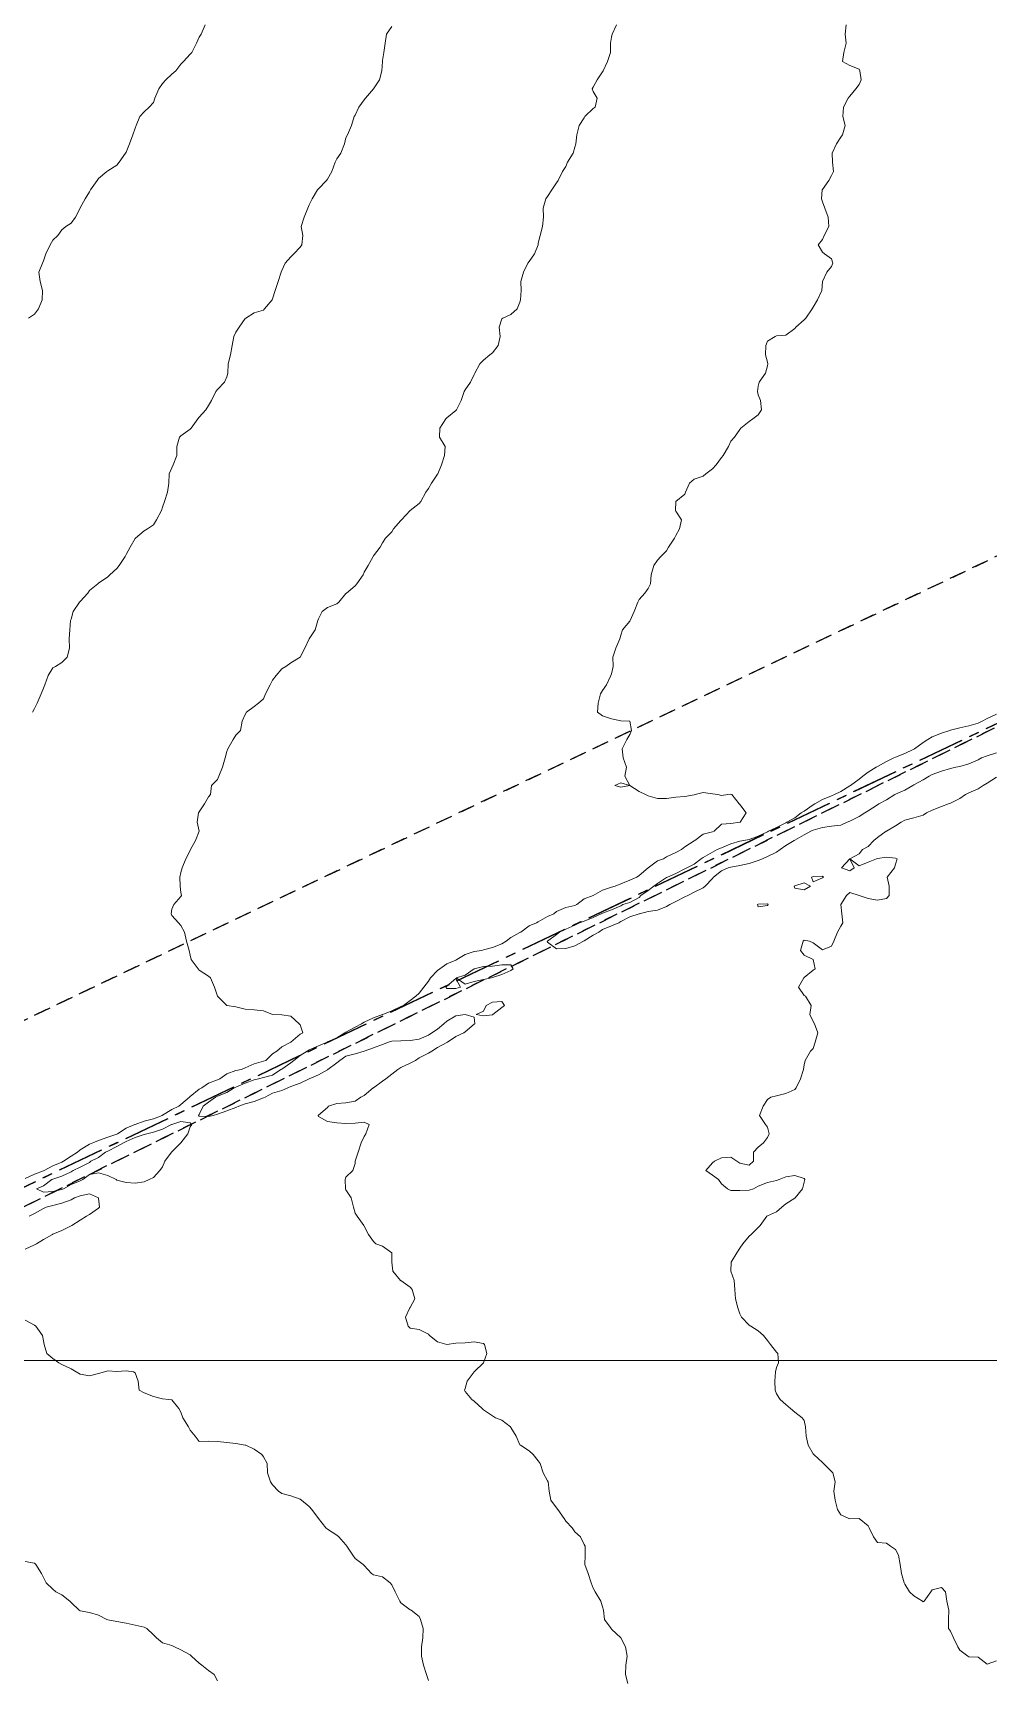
# Model space of a CAD drawing. Header units: centimetres. Extents: x 0 to 642158, y -847 to 649707.
# Drawn here: x 617676.7 to 617728.8, y 620770.2 to 620859.8 of the extents above; entities that cross this region are included whole.
import ezdxf

# ---------------------------------------------------------------- set-up
doc = ezdxf.new("R2010")
doc.units = ezdxf.units.CM
doc.header["$MEASUREMENT"] = 0
doc.linetypes.add('CENTERX2', pattern=[4, 2.5, -0.5, 0.5, -0.5])
doc.linetypes.add('JIS_02_0.7', pattern=[1.35, 0.75, -0.6])
for name, color, linetype, lineweight in [('MEV_grille', 254, 'Continuous', 9), ('WAL_parcellaire agricole', 7, 'JIS_02_0.7', 25), ('WAL_topographie 0.5', 253, 'Continuous', 20)]:
    doc.layers.add(name, color=color, linetype=linetype, lineweight=lineweight)
doc.layers.add('SPW_parcellaire cadastral', color=7, linetype='CENTERX2', lineweight=25, true_color=0xff0542)

# ---------------------------------------------------------------- blocks, each defined once
blk = doc.blocks.new('*U114')
at = {"layer": 'MEV_grille', "transparency": 33554687}
blk.add_lwpolyline([(-1338.461, 0), (1338.461, 0)], dxfattribs=at)
blk = doc.blocks.new('*U115')
at = {"layer": 'MEV_grille', "color": 0, "linetype": 'ByBlock', "lineweight": -2, "transparency": 16777216}
blk.add_blockref('*U114', (0, -1600), dxfattribs=at)

msp = doc.modelspace()

# ---------------------------------------------------------------- linework, layer by layer
at = {"layer": 'SPW_parcellaire cadastral'}
for points in [[(617779.335, 620865.112), (617770.644, 620841.831), (617609.563, 620765.114), (617530.476, 620889.801), (617510.399, 620919.604), (617480.638, 620965.028), (617603.182, 621024.128), (617779.335, 620865.112)], [(617770.644, 620841.831), (617690.467, 620644.166), (617609.563, 620765.114), (617770.644, 620841.831)]]:
    msp.add_lwpolyline(points, dxfattribs=at)
at = {"layer": 'WAL_parcellaire agricole'}
for points in [[(617606.254, 620772.588), (617583.209, 620807.127), (617562.997, 620838.083), (617550.328, 620858.664), (617703.526, 620935.515), (617753.864, 620890.105), (617779.241, 620867.358), (617776.118, 620853.607), (617606.254, 620772.588)], [(617776.118, 620853.607), (617772.177, 620842.379), (617767.87, 620840.982), (617613.163, 620764.688), (617606.254, 620772.588), (617776.118, 620853.607)], [(617772.177, 620842.379), (617757.774, 620807.581), (617745.677, 620779.68), (617692.31, 620645.849), (617690.293, 620646.274), (617686.493, 620651.674), (617641.552, 620719.635), (617630.55, 620736.633), (617613.163, 620764.688), (617767.87, 620840.982), (617772.177, 620842.379)]]:
    msp.add_lwpolyline(points, dxfattribs=at)
at = {"layer": 'WAL_topographie 0.5'}
for points in [[(617708.521, 620860.25), (617708.288, 620859.75), (617708.25, 620859.583), (617708.185, 620859.25), (617708.194, 620858.75), (617708.023, 620858.25), (617707.792, 620857.75), (617707.75, 620857.69), (617707.468, 620857.25), (617707.25, 620856.845), (617707.197, 620856.75), (617707.25, 620856.607), (617707.458, 620856.25), (617707.361, 620855.75), (617707.25, 620855.689), (617706.797, 620855.25), (617706.75, 620855.178), (617706.485, 620854.75), (617706.345, 620854.25), (617706.306, 620853.75), (617706.25, 620853.573), (617706.148, 620853.25), (617705.848, 620852.75), (617705.75, 620852.525), (617705.573, 620852.25), (617705.331, 620851.75), (617705.25, 620851.636), (617704.984, 620851.25), (617704.75, 620850.893), (617704.653, 620850.75), (617704.518, 620850.25), (617704.526, 620849.75), (617704.477, 620849.25), (617704.35, 620848.75), (617704.25, 620848.333), (617704.234, 620848.25), (617704.043, 620847.75), (617703.75, 620847.345), (617703.681, 620847.25), (617703.45, 620846.75), (617703.3, 620846.25), (617703.309, 620845.75), (617703.271, 620845.25), (617703.25, 620845.125), (617703.092, 620844.75), (617702.75, 620844.441), (617702.306, 620844.25), (617702.25, 620844.208), (617702.113, 620843.75), (617702.167, 620843.25), (617702.067, 620842.75), (617701.75, 620842.356), (617701.598, 620842.25), (617701.25, 620841.964), (617701.063, 620841.75), (617700.786, 620841.25), (617700.75, 620841.173), (617700.546, 620840.75), (617700.25, 620840.329), (617700.196, 620840.25), (617700.036, 620839.75), (617699.788, 620839.25), (617699.75, 620839.213), (617699.25, 620838.808), (617699.209, 620838.75), (617698.879, 620838.25), (617698.865, 620837.75), (617699.159, 620837.25), (617699.125, 620836.75), (617698.974, 620836.25), (617698.764, 620835.75), (617698.75, 620835.731), (617698.429, 620835.25), (617698.25, 620834.958), (617698.118, 620834.75), (617697.831, 620834.25), (617697.75, 620834.139), (617697.25, 620833.75), (617697.25, 620833.75), (617696.777, 620833.25), (617696.75, 620833.214), (617696.356, 620832.75), (617696.25, 620832.583), (617695.917, 620832.25), (617695.75, 620831.981), (617695.625, 620831.75), (617695.25, 620831.276), (617695.232, 620831.25), (617694.969, 620830.75), (617694.75, 620830.382), (617694.696, 620830.25), (617694.355, 620829.75), (617694.25, 620829.64), (617693.779, 620829.25), (617693.75, 620829.219), (617693.365, 620828.75), (617693.25, 620828.656), (617692.75, 620828.457), (617692.457, 620828.25), (617692.25, 620827.845), (617692.216, 620827.75), (617692.08, 620827.25), (617691.75, 620826.75), (617691.75, 620826.75), (617691.505, 620826.25), (617691.25, 620825.75), (617691.25, 620825.75), (617690.75, 620825.438), (617690.464, 620825.25), (617690.25, 620825.114), (617689.942, 620824.75), (617689.75, 620824.491), (617689.623, 620824.25), (617689.359, 620823.75), (617689.25, 620823.472), (617688.983, 620823.25), (617688.75, 620823.055), (617688.327, 620822.75), (617688.25, 620822.625), (617688.092, 620822.25), (617688, 620821.75), (617687.75, 620821.5), (617687.603, 620821.25), (617687.302, 620820.75), (617687.25, 620820.6), (617687.153, 620820.25), (617687.024, 620819.75), (617686.817, 620819.25), (617686.75, 620819.083), (617686.417, 620818.75), (617686.357, 620818.25), (617686.25, 620818.135), (617686.041, 620817.75), (617685.75, 620817.313), (617685.714, 620817.25), (617685.625, 620816.75), (617685.75, 620816.25), (617685.75, 620816.25), (617685.75, 620816.25), (617685.536, 620815.75), (617685.268, 620815.25), (617685.25, 620815.211), (617685.01, 620814.75), (617684.811, 620814.25), (617684.75, 620814), (617684.683, 620813.75), (617684.706, 620813.25), (617684.75, 620812.917), (617684.771, 620812.75), (617684.75, 620812.687), (617684.361, 620812.25), (617684.25, 620812), (617684.217, 620811.75), (617684.25, 620811.65), (617684.613, 620811.25), (617684.75, 620811.114), (617684.95, 620810.75), (617685.044, 620810.25), (617685.194, 620809.75), (617685.25, 620809.5), (617685.306, 620809.25), (617685.683, 620808.75), (617685.75, 620808.679), (617686.25, 620808.35), (617686.357, 620808.25), (617686.583, 620807.75), (617686.75, 620807.25), (617686.75, 620807.25), (617687.25, 620806.75), (617687.25, 620806.75), (617687.75, 620806.669), (617688.25, 620806.546), (617688.75, 620806.505), (617689.25, 620806.448), (617689.75, 620806.25), (617689.751, 620806.25), (617690.25, 620806.231), (617690.75, 620806.163), (617691.202, 620805.75), (617691.25, 620805.7), (617691.395, 620805.25), (617691.25, 620805.182), (617690.75, 620804.75), (617690.75, 620804.75), (617690.25, 620804.484), (617689.978, 620804.25), (617689.75, 620804.1), (617689.386, 620803.75), (617689.25, 620803.702), (617688.75, 620803.565), (617688.25, 620803.348), (617688.047, 620803.25), (617687.75, 620803.196), (617687.25, 620803.023), (617686.879, 620802.75), (617686.75, 620802.696), (617686.25, 620802.517), (617685.882, 620802.25), (617685.75, 620802.18), (617685.25, 620801.776), (617685.223, 620801.75), (617684.75, 620801.34), (617684.642, 620801.25), (617684.25, 620801.066), (617683.75, 620800.769), (617683.721, 620800.75), (617683.25, 620800.568), (617682.75, 620800.433), (617682.25, 620800.257), (617682.239, 620800.25), (617681.75, 620800.044), (617681.294, 620799.75), (617681.25, 620799.729), (617680.75, 620799.569), (617680.25, 620799.387), (617679.942, 620799.25), (617679.75, 620799.178), (617679.25, 620798.876), (617679.103, 620798.75), (617678.75, 620798.525), (617678.344, 620798.25), (617678.25, 620798.204), (617677.75, 620798.007), (617677.291, 620797.75), (617677.25, 620797.732), (617676.75, 620797.54), (617676.25, 620797.305)], [(617686.079, 620860.25), (617685.845, 620859.75), (617685.75, 620859.575), (617685.606, 620859.25), (617685.343, 620858.75), (617685.25, 620858.645), (617684.893, 620858.25), (617684.75, 620858.107), (617684.467, 620857.75), (617684.25, 620857.555), (617683.923, 620857.25), (617683.75, 620857.044), (617683.539, 620856.75), (617683.331, 620856.25), (617683.25, 620856.012), (617683.011, 620855.75), (617682.75, 620855.51), (617682.509, 620855.25), (617682.309, 620854.75), (617682.25, 620854.607), (617682.118, 620854.25), (617681.941, 620853.75), (617681.75, 620853.3), (617681.729, 620853.25), (617681.378, 620852.75), (617681.25, 620852.588), (617680.75, 620852.29), (617680.702, 620852.25), (617680.25, 620851.861), (617680.176, 620851.75), (617679.819, 620851.25), (617679.75, 620851.144), (617679.514, 620850.75), (617679.25, 620850.267), (617679.241, 620850.25), (617678.993, 620849.75), (617678.75, 620849.423), (617678.469, 620849.25), (617678.25, 620849.075), (617678.026, 620848.75), (617677.75, 620848.507), (617677.603, 620848.25), (617677.382, 620847.75), (617677.25, 620847.375), (617677.196, 620847.25), (617677, 620846.75), (617677.064, 620846.25), (617677.197, 620845.75), (617677.18, 620845.25), (617676.968, 620844.75), (617676.75, 620844.467), (617676.425, 620844.25)], [(617696.25, 620860.167), (617695.972, 620859.75), (617695.884, 620859.25), (617695.816, 620858.75), (617695.75, 620858.312), (617695.739, 620858.25), (617695.713, 620857.75), (617695.587, 620857.25), (617695.25, 620856.75), (617695.25, 620856.75), (617694.818, 620856.25), (617694.75, 620856.167), (617694.456, 620855.75), (617694.25, 620855.33), (617694.196, 620855.25), (617694.054, 620854.75), (617693.833, 620854.25), (617693.75, 620854.083), (617693.673, 620853.75), (617693.474, 620853.25), (617693.25, 620852.94), (617693.163, 620852.75), (617692.982, 620852.25), (617692.75, 620851.837), (617692.691, 620851.75), (617692.25, 620851.295), (617692.206, 620851.25), (617691.912, 620850.75), (617691.75, 620850.426), (617691.679, 620850.25), (617691.468, 620849.75), (617691.31, 620849.25), (617691.402, 620848.75), (617691.345, 620848.25), (617691.25, 620848.12), (617690.905, 620847.75), (617690.75, 620847.589), (617690.444, 620847.25), (617690.25, 620846.85), (617690.219, 620846.75), (617690.061, 620846.25), (617689.889, 620845.75), (617689.75, 620845.296), (617689.733, 620845.25), (617689.309, 620844.75), (617689.25, 620844.681), (617688.75, 620844.544), (617688.296, 620844.25), (617688.25, 620844.226), (617687.917, 620843.75), (617687.75, 620843.487), (617687.64, 620843.25), (617687.541, 620842.75), (617687.452, 620842.25), (617687.329, 620841.75), (617687.307, 620841.25), (617687.25, 620841.05), (617687.125, 620840.75), (617686.75, 620840.359), (617686.657, 620840.25), (617686.412, 620839.75), (617686.25, 620839.477), (617686.103, 620839.25), (617685.75, 620838.85), (617685.673, 620838.75), (617685.3, 620838.25), (617685.25, 620838.189), (617684.75, 620837.833), (617684.674, 620837.75), (617684.525, 620837.25), (617684.523, 620836.75), (617684.317, 620836.25), (617684.25, 620836.083), (617684.102, 620835.75), (617684.089, 620835.25), (617684.007, 620834.75), (617683.854, 620834.25), (617683.75, 620833.938), (617683.685, 620833.75), (617683.406, 620833.25), (617683.25, 620832.97), (617682.927, 620832.75), (617682.75, 620832.643), (617682.272, 620832.25), (617682.25, 620832.226), (617681.972, 620831.75), (617681.75, 620831.35), (617681.703, 620831.25), (617681.375, 620830.75), (617681.25, 620830.583), (617680.863, 620830.25), (617680.75, 620830.125), (617680.25, 620829.787), (617680.204, 620829.75), (617679.75, 620829.38), (617679.665, 620829.25), (617679.25, 620828.791), (617679.217, 620828.75), (617678.875, 620828.25), (617678.75, 620827.821), (617678.719, 620827.75), (617678.685, 620827.25), (617678.643, 620826.75), (617678.664, 620826.25), (617678.546, 620825.75), (617678.25, 620825.454), (617677.904, 620825.25), (617677.75, 620825.163), (617677.5, 620824.75), (617677.323, 620824.25), (617677.25, 620824.066), (617677.122, 620823.75), (617676.896, 620823.25), (617676.75, 620822.95), (617676.65, 620822.75)], [(617721.05, 620860.25), (617721, 620859.75), (617721.043, 620859.25), (617720.924, 620858.75), (617720.841, 620858.25), (617721.25, 620858.036), (617721.75, 620857.825), (617721.795, 620857.75), (617721.872, 620857.25), (617721.75, 620857), (617721.578, 620856.75), (617721.25, 620856.361), (617721.167, 620856.25), (617720.895, 620855.75), (617720.875, 620855.25), (617721, 620854.75), (617720.843, 620854.25), (617720.75, 620854.118), (617720.517, 620853.75), (617720.279, 620853.25), (617720.307, 620852.75), (617720.356, 620852.25), (617720.25, 620852.031), (617720.105, 620851.75), (617719.75, 620851.272), (617719.738, 620851.25), (617719.694, 620850.75), (617719.75, 620850.596), (617719.879, 620850.25), (617720.074, 620849.75), (617720.105, 620849.25), (617719.857, 620848.75), (617719.75, 620848.536), (617719.515, 620848.25), (617719.75, 620847.85), (617719.875, 620847.75), (617720.25, 620847.477), (617720.321, 620847.25), (617720.25, 620847.071), (617720, 620846.75), (617719.75, 620846.25), (617719.75, 620846.25), (617719.714, 620845.75), (617719.491, 620845.25), (617719.25, 620844.838), (617719.192, 620844.75), (617718.854, 620844.25), (617718.75, 620844.15), (617718.296, 620843.75), (617718.25, 620843.687), (617717.75, 620843.313), (617717.25, 620843.28), (617717.167, 620843.25), (617716.75, 620842.987), (617716.66, 620842.75), (617716.648, 620842.25), (617716.75, 620841.841), (617716.779, 620841.75), (617716.75, 620841.65), (617716.642, 620841.25), (617716.303, 620840.75), (617716.25, 620840.528), (617716.209, 620840.25), (617716.25, 620840.058), (617716.379, 620839.75), (617716.432, 620839.25), (617716.25, 620838.977), (617715.956, 620838.75), (617715.75, 620838.615), (617715.298, 620838.25), (617715.25, 620838.179), (617714.95, 620837.75), (617714.75, 620837.528), (617714.631, 620837.25), (617714.331, 620836.75), (617714.25, 620836.65), (617713.946, 620836.25), (617713.75, 620836.025), (617713.383, 620835.75), (617713.25, 620835.621), (617712.75, 620835.454), (617712.5, 620835.25), (617712.276, 620834.75), (617712.25, 620834.65), (617711.75, 620834.25), (617711.75, 620834.249), (617711.733, 620833.75), (617711.75, 620833.719), (617712.063, 620833.25), (617711.952, 620832.75), (617711.75, 620832.38), (617711.68, 620832.25), (617711.36, 620831.75), (617711.25, 620831.554), (617710.932, 620831.25), (617710.75, 620831.05), (617710.556, 620830.75), (617710.417, 620830.25), (617710.379, 620829.75), (617710.25, 620829.5), (617710.059, 620829.25), (617709.75, 620828.889), (617709.686, 620828.75), (617709.486, 620828.25), (617709.266, 620827.75), (617709.25, 620827.712), (617708.85, 620827.25), (617708.75, 620826.95), (617708.706, 620826.75), (617708.477, 620826.25), (617708.322, 620825.75), (617708.341, 620825.25), (617708.25, 620824.85), (617708.214, 620824.75), (617707.967, 620824.25), (617707.75, 620823.938), (617707.65, 620823.75), (617707.509, 620823.25), (617707.481, 620822.75), (617707.75, 620822.544), (617708.25, 620822.393), (617708.75, 620822.278), (617709.25, 620822.25), (617709.25, 620822.25), (617709.329, 620821.75), (617709.25, 620821.536), (617709.083, 620821.25), (617708.833, 620820.75), (617708.875, 620820.25), (617709.062, 620819.75), (617708.977, 620819.25), (617709.25, 620818.75), (617709.25, 620818.75), (617709.75, 620818.425), (617710.1, 620818.25), (617710.25, 620818.19), (617710.75, 620818.042), (617711.25, 620818.04), (617711.75, 620818.106), (617712.25, 620818.145), (617712.75, 620818.235), (617712.8, 620818.25), (617713.25, 620818.365), (617713.75, 620818.287), (617714.05, 620818.25), (617714.25, 620818.21), (617714.583, 620818.25), (617714.75, 620818.27), (617714.806, 620818.25), (617715.217, 620817.75), (617715.25, 620817.719), (617715.591, 620817.25), (617715.272, 620816.75), (617715.25, 620816.743), (617714.75, 620816.679), (617714.25, 620816.641), (617713.85, 620816.25), (617713.75, 620816.227), (617713.25, 620816.087), (617712.787, 620815.75), (617712.75, 620815.733), (617712.25, 620815.402), (617712.072, 620815.25), (617711.75, 620815.101), (617711.25, 620814.853), (617711.081, 620814.75), (617710.75, 620814.636), (617710.25, 620814.26), (617710.239, 620814.25), (617709.75, 620813.843), (617709.626, 620813.75), (617709.25, 620813.584), (617708.75, 620813.389), (617708.441, 620813.25), (617708.25, 620813.208), (617707.75, 620813.041), (617707.25, 620812.75), (617707.25, 620812.75), (617706.75, 620812.562), (617706.357, 620812.25), (617706.25, 620812.203), (617705.75, 620812.09), (617705.25, 620811.871), (617705.089, 620811.75), (617704.75, 620811.593), (617704.25, 620811.302), (617704.153, 620811.25), (617703.75, 620811.099), (617703.287, 620810.75), (617703.25, 620810.728), (617702.75, 620810.461), (617702.496, 620810.25), (617702.25, 620810.116), (617701.75, 620809.909), (617701.25, 620809.777), (617701.165, 620809.75), (617700.75, 620809.688), (617700.25, 620809.524), (617699.803, 620809.25), (617699.75, 620809.228), (617699.25, 620809.026), (617698.876, 620808.75), (617698.75, 620808.655), (617698.367, 620808.25), (617698.25, 620808.069), (617698.002, 620807.75), (617697.75, 620807.426), (617697.565, 620807.25), (617697.25, 620807.014), (617696.884, 620806.75), (617696.75, 620806.685), (617696.25, 620806.448), (617695.763, 620806.25), (617695.75, 620806.246), (617695.25, 620806.075), (617694.75, 620805.828), (617694.606, 620805.75), (617694.25, 620805.57), (617693.75, 620805.291), (617693.686, 620805.25), (617693.25, 620804.981), (617692.75, 620804.766), (617692.721, 620804.75), (617692.25, 620804.537), (617691.75, 620804.318), (617691.635, 620804.25), (617691.25, 620804.01), (617690.911, 620803.75), (617690.75, 620803.617), (617690.25, 620803.281), (617690.203, 620803.25), (617689.75, 620802.953), (617689.25, 620802.811), (617688.984, 620802.75), (617688.75, 620802.685), (617688.25, 620802.501), (617687.75, 620802.294), (617687.661, 620802.25), (617687.25, 620801.994), (617686.75, 620801.796), (617686.642, 620801.75), (617686.25, 620801.48), (617685.965, 620801.25), (617685.75, 620800.799), (617685.708, 620800.75), (617685.75, 620800.714), (617686.25, 620800.685), (617686.514, 620800.75), (617686.75, 620800.824), (617687.25, 620800.991), (617687.75, 620801.181), (617687.912, 620801.25), (617688.25, 620801.381), (617688.75, 620801.514), (617689.25, 620801.706), (617689.347, 620801.75), (617689.75, 620801.96), (617690.25, 620802.11), (617690.579, 620802.25), (617690.75, 620802.324), (617691.25, 620802.508), (617691.746, 620802.75), (617691.75, 620802.752), (617692.25, 620802.962), (617692.75, 620803.239), (617692.765, 620803.25), (617693.25, 620803.614), (617693.426, 620803.75), (617693.75, 620803.973), (617694.25, 620804.1), (617694.75, 620804.249), (617694.753, 620804.25), (617695.25, 620804.43), (617695.75, 620804.62), (617696.081, 620804.75), (617696.25, 620804.796), (617696.75, 620804.826), (617697.25, 620804.834), (617697.75, 620804.911), (617698.25, 620805.12), (617698.438, 620805.25), (617698.75, 620805.453), (617699.091, 620805.75), (617699.25, 620805.891), (617699.75, 620806.187), (617700.25, 620806.25), (617700.25, 620806.25), (617700.25, 620806.25), (617700.75, 620806.113), (617700.792, 620805.75), (617700.75, 620805.719), (617700.25, 620805.302), (617700.186, 620805.25), (617699.75, 620805.046), (617699.296, 620804.75), (617699.25, 620804.72), (617698.75, 620804.455), (617698.443, 620804.25), (617698.25, 620804.145), (617697.75, 620803.883), (617697.544, 620803.75), (617697.25, 620803.592), (617696.75, 620803.357), (617696.58, 620803.25), (617696.25, 620803.006), (617695.925, 620802.75), (617695.75, 620802.611), (617695.25, 620802.257), (617695.242, 620802.25), (617694.75, 620801.835), (617694.57, 620801.75), (617694.25, 620801.523), (617693.75, 620801.44), (617693.25, 620801.397), (617692.804, 620801.25), (617692.75, 620801.183), (617692.25, 620800.756), (617692.244, 620800.75), (617692.25, 620800.688), (617692.75, 620800.408), (617693.25, 620800.349), (617693.75, 620800.309), (617694.25, 620800.323), (617694.75, 620800.378), (617695.028, 620800.25), (617694.841, 620799.75), (617694.75, 620799.6), (617694.579, 620799.25), (617694.417, 620798.75), (617694.264, 620798.25), (617694.25, 620798.125), (617694.125, 620797.75), (617693.75, 620797.375), (617693.705, 620797.25), (617693.724, 620796.75), (617693.75, 620796.691), (617694.028, 620796.25), (617694.159, 620795.75), (617694.25, 620795.417), (617694.357, 620795.25), (617694.726, 620794.75), (617694.75, 620794.7), (617694.987, 620794.25), (617695.25, 620793.865), (617695.375, 620793.75), (617695.75, 620793.609), (617696.25, 620793.25), (617696.25, 620793.25), (617696.265, 620792.75), (617696.311, 620792.25), (617696.725, 620791.75), (617696.75, 620791.736), (617697.25, 620791.386), (617697.372, 620791.25), (617697.507, 620790.75), (617697.25, 620790.275), (617697.237, 620790.25), (617697, 620789.75), (617697.15, 620789.25), (617697.25, 620789.15), (617697.75, 620789.062), (617698.25, 620788.812), (617698.309, 620788.75), (617698.75, 620788.387), (617699.25, 620788.259), (617699.75, 620788.326), (617700.25, 620788.346), (617700.75, 620788.4), (617701.25, 620788.301), (617701.31, 620788.25), (617701.448, 620787.75), (617701.25, 620787.25), (617701.25, 620787.25), (617700.75, 620786.75), (617700.75, 620786.75), (617700.362, 620786.25), (617700.25, 620785.841), (617700.226, 620785.75), (617700.25, 620785.687), (617700.618, 620785.25), (617700.75, 620785.167), (617701.181, 620784.75), (617701.25, 620784.693), (617701.75, 620784.354), (617701.917, 620784.25), (617702.25, 620784.114), (617702.735, 620783.75), (617702.75, 620783.727), (617703.034, 620783.25), (617703.25, 620782.779), (617703.272, 620782.75), (617703.75, 620782.444), (617703.976, 620782.25), (617704.25, 620781.896), (617704.345, 620781.75), (617704.509, 620781.25), (617704.75, 620780.813), (617704.78, 620780.75), (617704.84, 620780.25), (617704.925, 620779.75), (617705.25, 620779.344), (617705.313, 620779.25), (617705.652, 620778.75), (617705.75, 620778.605), (617706.096, 620778.25), (617706.25, 620778.036), (617706.558, 620777.75), (617706.75, 620777.333), (617706.803, 620777.25), (617706.809, 620776.75), (617706.783, 620776.25), (617706.977, 620775.75), (617707.135, 620775.25), (617707.25, 620774.95), (617707.354, 620774.75), (617707.667, 620774.25), (617707.75, 620773.938), (617707.808, 620773.75), (617707.855, 620773.25), (617708.229, 620772.75), (617708.25, 620772.719), (617708.75, 620772.25), (617708.75, 620772.25), (617709, 620771.75), (617709.1, 620771.25), (617709.028, 620770.75), (617709.012, 620770.25), (617709.135, 620769.75)], [(617729.25, 620822.649), (617728.75, 620822.404), (617728.474, 620822.25), (617728.25, 620822.153), (617727.75, 620822.005), (617727.25, 620821.891), (617726.75, 620821.765), (617726.709, 620821.75), (617726.25, 620821.606), (617725.75, 620821.403), (617725.507, 620821.25), (617725.25, 620821.088), (617724.775, 620820.75), (617724.75, 620820.733), (617724.25, 620820.496), (617723.75, 620820.297), (617723.656, 620820.25), (617723.25, 620820.065), (617722.75, 620819.79), (617722.69, 620819.75), (617722.25, 620819.468), (617721.955, 620819.25), (617721.75, 620819.087), (617721.288, 620818.75), (617721.25, 620818.722), (617720.75, 620818.421), (617720.408, 620818.25), (617720.25, 620818.177), (617719.75, 620817.981), (617719.331, 620817.75), (617719.25, 620817.691), (617718.75, 620817.344), (617718.6, 620817.25), (617718.25, 620816.991), (617717.804, 620816.75), (617717.75, 620816.712), (617717.25, 620816.456), (617716.813, 620816.25), (617716.75, 620816.219), (617716.25, 620815.979), (617715.75, 620815.801), (617715.47, 620815.75), (617715.25, 620815.705), (617714.75, 620815.558), (617714.25, 620815.345), (617714.012, 620815.25), (617713.75, 620815.104), (617713.25, 620814.826), (617713.143, 620814.75), (617712.75, 620814.448), (617712.349, 620814.25), (617712.25, 620814.194), (617711.75, 620813.956), (617711.302, 620813.75), (617711.25, 620813.721), (617710.75, 620813.404), (617710.547, 620813.25), (617710.25, 620813.023), (617709.853, 620812.75), (617709.75, 620812.638), (617709.25, 620812.372), (617708.854, 620812.25), (617708.75, 620812.188), (617708.25, 620811.966), (617707.75, 620811.782), (617707.671, 620811.75), (617707.25, 620811.549), (617706.75, 620811.356), (617706.495, 620811.25), (617706.25, 620811.121), (617705.75, 620810.917), (617705.397, 620810.75), (617705.25, 620810.615), (617704.75, 620810.259), (617704.734, 620810.25), (617704.75, 620810.195), (617705.25, 620809.841), (617705.75, 620809.864), (617706.25, 620810.007), (617706.721, 620810.25), (617706.75, 620810.27), (617707.25, 620810.587), (617707.553, 620810.75), (617707.75, 620810.891), (617708.25, 620811.086), (617708.64, 620811.25), (617708.75, 620811.331), (617709.25, 620811.584), (617709.75, 620811.743), (617709.78, 620811.75), (617710.25, 620811.873), (617710.75, 620811.946), (617711.25, 620812.152), (617711.429, 620812.25), (617711.75, 620812.421), (617712.25, 620812.672), (617712.409, 620812.75), (617712.75, 620812.938), (617713.25, 620813.16), (617713.351, 620813.25), (617713.75, 620813.668), (617713.812, 620813.75), (617714.25, 620814.1), (617714.609, 620814.25), (617714.75, 620814.299), (617715.25, 620814.383), (617715.75, 620814.499), (617716.25, 620814.65), (617716.488, 620814.75), (617716.75, 620814.868), (617717.25, 620815.119), (617717.444, 620815.25), (617717.75, 620815.483), (617718.218, 620815.75), (617718.25, 620815.775), (617718.75, 620816.054), (617719.126, 620816.25), (617719.25, 620816.305), (617719.75, 620816.455), (617720.25, 620816.529), (617720.75, 620816.593), (617721.101, 620816.75), (617721.25, 620816.809), (617721.75, 620817.054), (617722.064, 620817.25), (617722.25, 620817.373), (617722.75, 620817.699), (617722.823, 620817.75), (617723.25, 620817.975), (617723.696, 620818.25), (617723.75, 620818.277), (617724.25, 620818.497), (617724.685, 620818.75), (617724.75, 620818.788), (617725.25, 620819.058), (617725.574, 620819.25), (617725.75, 620819.342), (617726.25, 620819.527), (617726.75, 620819.669), (617727.027, 620819.75), (617727.25, 620819.791), (617727.75, 620819.929), (617728.25, 620820.157), (617728.439, 620820.25), (617728.75, 620820.364), (617729.25, 620820.53)], [(617729.25, 620819.212), (617728.75, 620818.88), (617728.531, 620818.75), (617728.25, 620818.566), (617727.75, 620818.348), (617727.564, 620818.25), (617727.25, 620818.042), (617726.75, 620817.793), (617726.627, 620817.75), (617726.25, 620817.599), (617725.75, 620817.4), (617725.431, 620817.25), (617725.25, 620817.134), (617724.75, 620816.98), (617724.25, 620816.85), (617724.057, 620816.75), (617723.75, 620816.55), (617723.25, 620816.257), (617723.238, 620816.25), (617722.75, 620815.905), (617722.556, 620815.75), (617722.25, 620815.422), (617721.937, 620815.25), (617721.75, 620815.013), (617721.25, 620814.75), (617721.75, 620814.372), (617722.25, 620814.574), (617722.702, 620814.75), (617722.75, 620814.763), (617723.25, 620814.832), (617723.75, 620814.784), (617723.838, 620814.75), (617723.75, 620814.45), (617723.694, 620814.25), (617723.283, 620813.75), (617723.397, 620813.25), (617723.387, 620812.75), (617723.25, 620812.583), (617722.75, 620812.491), (617722.25, 620812.578), (617721.75, 620812.75), (617721.75, 620812.75), (617721.25, 620812.917), (617721.063, 620812.75), (617720.75, 620812.25), (617720.817, 620811.75), (617720.865, 620811.25), (617720.75, 620811.083), (617720.583, 620810.75), (617720.375, 620810.25), (617720.25, 620809.984), (617719.75, 620809.778), (617719.25, 620810.173), (617719.05, 620810.25), (617718.75, 620810.306), (617718.698, 620810.25), (617718.556, 620809.75), (617718.75, 620809.5), (617719.25, 620809.25), (617719.25, 620809.25), (617719.361, 620808.75), (617719.25, 620808.676), (617718.75, 620808.269), (617718.731, 620808.25), (617718.441, 620807.75), (617718.75, 620807.294), (617718.821, 620807.25), (617719.133, 620806.75), (617719.062, 620806.25), (617719.25, 620805.875), (617719.327, 620805.75), (617719.509, 620805.25), (617719.359, 620804.75), (617719.25, 620804.4), (617719.1, 620804.25), (617718.813, 620803.75), (617718.75, 620803.5), (617718.717, 620803.25), (617718.55, 620802.75), (617718.318, 620802.25), (617718.25, 620802.171), (617717.75, 620801.938), (617717.25, 620801.82), (617716.938, 620801.75), (617716.75, 620801.613), (617716.528, 620801.25), (617716.313, 620800.75), (617716.65, 620800.25), (617716.75, 620800.107), (617716.85, 620799.75), (617716.75, 620799.542), (617716.531, 620799.25), (617716.25, 620799.025), (617715.988, 620798.75), (617715.985, 620798.25), (617715.75, 620798.039), (617715.25, 620798.145), (617715.083, 620798.25), (617714.75, 620798.472), (617714.25, 620798.44), (617713.857, 620798.25), (617713.75, 620798.156), (617713.389, 620797.75), (617713.75, 620797.49), (617714.083, 620797.25), (617714.25, 620797.019), (617714.568, 620796.75), (617714.75, 620796.659), (617715.25, 620796.661), (617715.75, 620796.668), (617716, 620796.75), (617716.25, 620796.886), (617716.75, 620797.083), (617717.25, 620797.19), (617717.397, 620797.25), (617717.75, 620797.393), (617718.25, 620797.473), (617718.75, 620797.304), (617718.793, 620797.25), (617718.75, 620797.1), (617718.667, 620796.75), (617718.274, 620796.25), (617718.25, 620796.232), (617717.75, 620795.923), (617717.532, 620795.75), (617717.25, 620795.488), (617716.75, 620795.272), (617716.719, 620795.25), (617716.353, 620794.75), (617716.25, 620794.625), (617715.861, 620794.25), (617715.75, 620794.156), (617715.417, 620793.75), (617715.25, 620793.5), (617715.074, 620793.25), (617714.782, 620792.75), (617714.75, 620792.25), (617714.933, 620791.75), (617714.969, 620791.25), (617715.005, 620790.75), (617715.141, 620790.25), (617715.25, 620789.917), (617715.346, 620789.75), (617715.75, 620789.313), (617715.838, 620789.25), (617716.25, 620788.991), (617716.546, 620788.75), (617716.75, 620788.469), (617716.917, 620788.25), (617717.25, 620787.838), (617717.318, 620787.75), (617717.35, 620787.25), (617717.25, 620787), (617717.187, 620786.75), (617717.163, 620786.25), (617717.181, 620785.75), (617717.25, 620785.55), (617717.45, 620785.25), (617717.75, 620784.985), (617718.017, 620784.75), (617718.25, 620784.566), (617718.65, 620784.25), (617718.75, 620784.1), (617718.828, 620783.75), (617718.872, 620783.25), (617718.975, 620782.75), (617719.25, 620782.292), (617719.281, 620782.25), (617719.75, 620781.809), (617719.817, 620781.75), (617720.25, 620781.317), (617720.313, 620781.25), (617720.446, 620780.75), (617720.379, 620780.25), (617720.448, 620779.75), (617720.579, 620779.25), (617720.75, 620778.964), (617721.2, 620778.75), (617721.25, 620778.734), (617721.749, 620778.75), (617721.75, 620778.75), (617721.75, 620778.75), (617722.25, 620778.361), (617722.313, 620778.25), (617722.536, 620777.75), (617722.75, 620777.45), (617723.25, 620777.408), (617723.464, 620777.25), (617723.75, 620777.068), (617723.905, 620776.75), (617724, 620776.25), (617724.066, 620775.75), (617724.215, 620775.25), (617724.25, 620775.167), (617724.5, 620774.75), (617724.75, 620774.542), (617725.217, 620774.25), (617725.25, 620774.212), (617725.306, 620774.25), (617725.671, 620774.75), (617725.75, 620774.857), (617726.25, 620775), (617726.462, 620774.75), (617726.543, 620774.25), (617726.645, 620773.75), (617726.639, 620773.25), (617726.625, 620772.75), (617726.75, 620772.617), (617726.912, 620772.25), (617727.147, 620771.75), (617727.25, 620771.576), (617727.691, 620771.25), (617727.75, 620771.214), (617728.25, 620771.191), (617728.75, 620770.8), (617729.25, 620770.988)], [(617708.75, 620818.667), (617709.25, 620818.75), (617708.75, 620818.893), (617708.417, 620818.75), (617708.75, 620818.667)], [(617721.25, 620814.095), (617721.487, 620814.25), (617721.25, 620814.75), (617720.8, 620814.25), (617721.25, 620814.095)], [(617719.75, 620813.717), (617719.815, 620813.75), (617719.75, 620813.798), (617719.25, 620813.78), (617719.15, 620813.75), (617719.25, 620813.5), (617719.75, 620813.717)], [(617718.75, 620813.061), (617719.104, 620813.25), (617718.75, 620813.439), (617718.25, 620813.272), (617718.214, 620813.25), (617718.25, 620813.146), (617718.75, 620813.061)], [(617716.75, 620812.21), (617716.795, 620812.25), (617716.75, 620812.286), (617716.25, 620812.271), (617716.207, 620812.25), (617716.25, 620812.131), (617716.75, 620812.21)], [(617701.25, 620808.17), (617701.697, 620808.25), (617701.75, 620808.279), (617702.25, 620808.432), (617702.75, 620808.654), (617702.881, 620808.75), (617702.75, 620808.968), (617702.25, 620808.966), (617701.75, 620808.899), (617701.25, 620808.866), (617700.75, 620808.75), (617700.75, 620808.75), (617700.25, 620808.393), (617699.767, 620808.25), (617700.25, 620807.917), (617700.75, 620808.058), (617701.25, 620808.17)], [(617699.75, 620807.67), (617700.011, 620807.75), (617699.75, 620808.22), (617699.25, 620807.802), (617699.21, 620807.75), (617699.25, 620807.673), (617699.75, 620807.67)], [(617701.776, 620806.25), (617701.75, 620806.237), (617701.25, 620806.189), (617700.85, 620806.25), (617701.25, 620806.432), (617701.398, 620806.75), (617701.75, 620806.935), (617702.25, 620806.964), (617702.41, 620806.75), (617702.25, 620806.628), (617701.776, 620806.25)], [(617678.25, 620796.715), (617678.347, 620796.75), (617678.75, 620796.985), (617679.25, 620797.188), (617679.395, 620797.25), (617679.75, 620797.523), (617680.25, 620797.621), (617680.75, 620797.469), (617681.206, 620797.25), (617681.25, 620797.223), (617681.75, 620797.08), (617682.25, 620797.057), (617682.75, 620797.132), (617683.023, 620797.25), (617683.25, 620797.367), (617683.589, 620797.75), (617683.75, 620797.943), (617683.876, 620798.25), (617684.234, 620798.75), (617684.25, 620798.765), (617684.741, 620799.25), (617684.75, 620799.261), (617685.118, 620799.75), (617685.25, 620800.124), (617685.336, 620800.25), (617685.25, 620800.349), (617684.75, 620800.409), (617684.25, 620800.262), (617684.227, 620800.25), (617683.75, 620800.003), (617683.25, 620799.839), (617682.884, 620799.75), (617682.75, 620799.707), (617682.25, 620799.546), (617681.75, 620799.321), (617681.612, 620799.25), (617681.25, 620799.047), (617680.75, 620798.807), (617680.631, 620798.75), (617680.25, 620798.451), (617679.824, 620798.25), (617679.75, 620798.172), (617679.25, 620797.93), (617678.858, 620797.75), (617678.75, 620797.664), (617678.25, 620797.43), (617677.75, 620797.268), (617677.711, 620797.25), (617677.25, 620796.914), (617676.858, 620796.75), (617677.25, 620796.557), (617677.75, 620796.604), (617678.25, 620796.715)], [(617676.465, 620795.25), (617676.75, 620795.405), (617677.25, 620795.678), (617677.386, 620795.75), (617677.75, 620795.84), (617678.25, 620795.956), (617678.75, 620796.138), (617678.942, 620796.25), (617679.25, 620796.364), (617679.75, 620796.473), (617680.247, 620796.25), (617680.25, 620796.226), (617680.305, 620795.75), (617680.25, 620795.695), (617679.75, 620795.351), (617679.598, 620795.25), (617679.25, 620795.039), (617678.788, 620794.75), (617678.75, 620794.723), (617678.25, 620794.473), (617677.75, 620794.261), (617677.731, 620794.25), (617677.25, 620793.975), (617676.86, 620793.75), (617676.75, 620793.689), (617676.25, 620793.456)], [(617676.25, 620789.577), (617676.75, 620789.297), (617676.822, 620789.25), (617677.192, 620788.75), (617677.25, 620788.45), (617677.287, 620788.25), (617677.437, 620787.75), (617677.75, 620787.482), (617678.092, 620787.25), (617678.25, 620787.162), (617678.75, 620786.917), (617679.036, 620786.75), (617679.25, 620786.625), (617679.75, 620786.533), (617680.25, 620786.674), (617680.568, 620786.75), (617680.75, 620786.815), (617681.25, 620786.773), (617681.75, 620786.808), (617682.167, 620786.75), (617682.25, 620786.708), (617682.407, 620786.25), (617682.472, 620785.75), (617682.75, 620785.611), (617683.25, 620785.417), (617683.75, 620785.281), (617684.083, 620785.25), (617684.25, 620785.224), (617684.625, 620784.75), (617684.75, 620784.55), (617684.857, 620784.25), (617685.163, 620783.75), (617685.25, 620783.575), (617685.533, 620783.25), (617685.75, 620782.956), (617686.25, 620782.983), (617686.75, 620782.95), (617687.25, 620782.897), (617687.75, 620782.854), (617688.25, 620782.764), (617688.298, 620782.75), (617688.75, 620782.539), (617689.169, 620782.25), (617689.25, 620782.125), (617689.453, 620781.75), (617689.476, 620781.25), (617689.639, 620780.75), (617689.75, 620780.602), (617690.067, 620780.25), (617690.25, 620780.119), (617690.75, 620780), (617691.25, 620779.806), (617691.333, 620779.75), (617691.75, 620779.409), (617691.885, 620779.25), (617692.25, 620778.75), (617692.25, 620778.75), (617692.647, 620778.25), (617692.75, 620778.169), (617693.25, 620777.855), (617693.364, 620777.75), (617693.75, 620777.315), (617693.798, 620777.25), (617694.131, 620776.75), (617694.25, 620776.571), (617694.7, 620776.25), (617694.75, 620776.194), (617695.15, 620775.75), (617695.25, 620775.685), (617695.75, 620775.578), (617696.163, 620775.25), (617696.25, 620775.132), (617696.441, 620774.75), (617696.687, 620774.25), (617696.75, 620774.159), (617697.25, 620773.779), (617697.306, 620773.75), (617697.75, 620773.402), (617697.826, 620773.25), (617697.972, 620772.75), (617697.952, 620772.25), (617697.869, 620771.75), (617697.883, 620771.25), (617697.991, 620770.75), (617698.139, 620770.25), (617698.25, 620769.917)], [(617676.25, 620776.417), (617676.75, 620776.324), (617676.827, 620776.25), (617677.133, 620775.75), (617677.25, 620775.544), (617677.402, 620775.25), (617677.75, 620774.901), (617677.929, 620774.75), (617678.25, 620774.586), (617678.68, 620774.25), (617678.75, 620774.179), (617679.2, 620773.75), (617679.25, 620773.713), (617679.75, 620773.632), (617680.25, 620773.477), (617680.704, 620773.25), (617680.75, 620773.224), (617681.25, 620773.135), (617681.75, 620773.053), (617682.25, 620772.932), (617682.75, 620772.825), (617682.88, 620772.75), (617683.25, 620772.417), (617683.417, 620772.25), (617683.75, 620771.964), (617684.25, 620771.821), (617684.4, 620771.75), (617684.75, 620771.594), (617685.25, 620771.311), (617685.333, 620771.25), (617685.75, 620770.871), (617685.879, 620770.75), (617686.25, 620770.455), (617686.558, 620770.25), (617686.75, 620769.893)]]:
    msp.add_lwpolyline(points, dxfattribs=at)

# ---------------------------------------------------------------- block references
at = {"layer": 'MEV_grille', "transparency": 33554687}
msp.add_blockref('*U115', (616669.481, 622387.381), dxfattribs=at)

doc.saveas('drawing.dxf')
